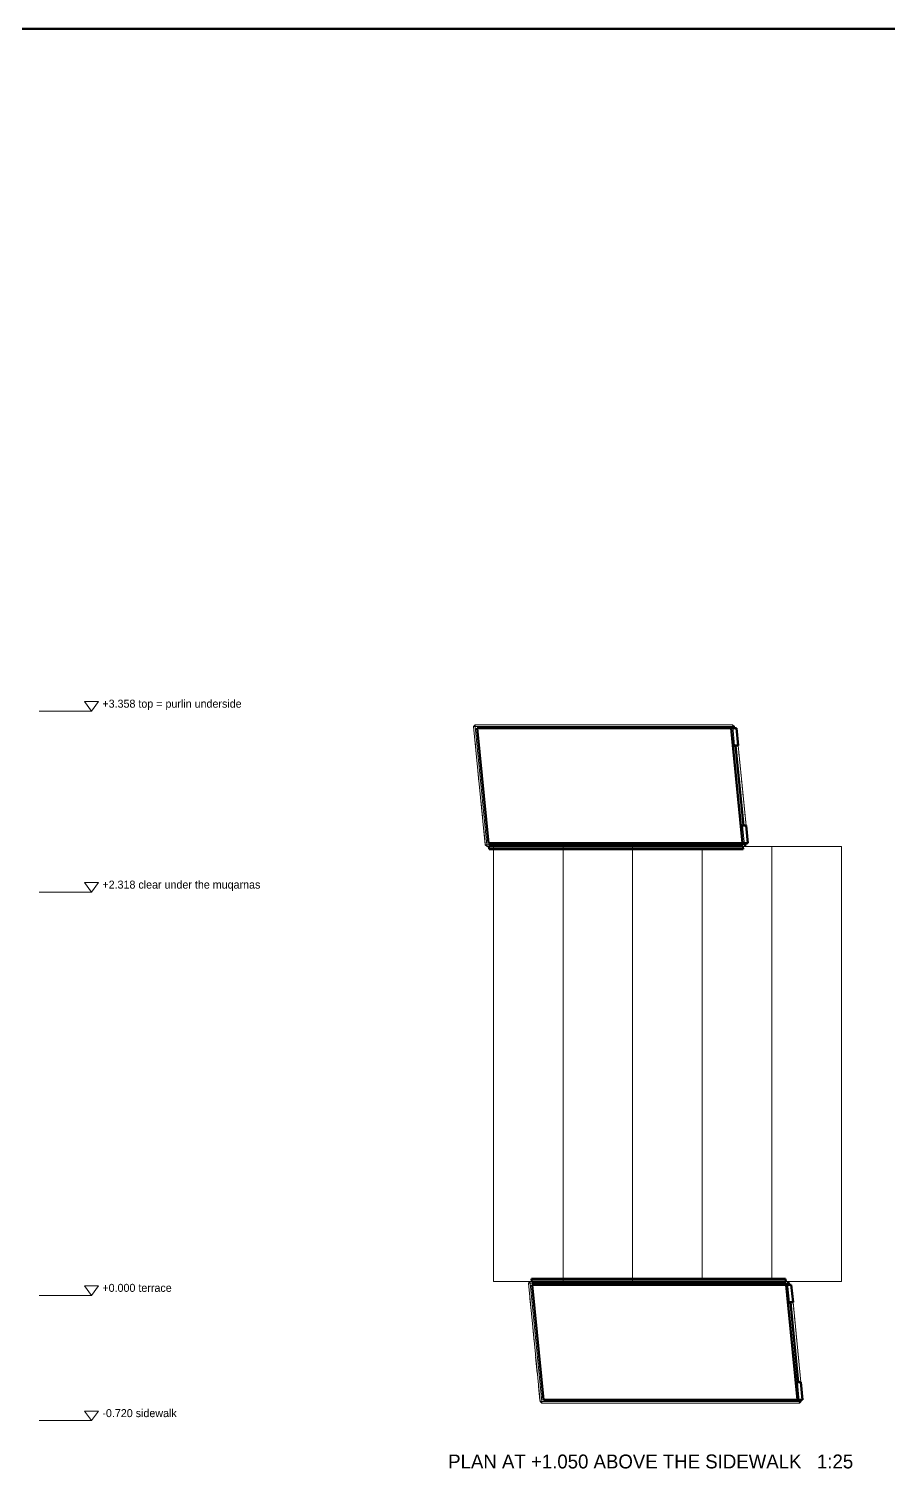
# Model space of a CAD drawing. Header units: metres. Extents: x 10 to 831, y 10 to 584.
# Drawn here: x 263.6 to 461.1, y 252.2 to 584 of the extents above; entities that cross this region are included whole.
import ezdxf

# ---------------------------------------------------------------- set-up
doc = ezdxf.new("R2010")
doc.units = ezdxf.units.M
for name, color, linetype, lineweight in [('CUT', 7, 'Continuous', 50), ('DIM', 1, 'Continuous', 13), ('FRAME', 7, 'Continuous', 50), ('TXT', 7, 'Continuous', 18), ('VIS', 8, 'Continuous', 13)]:
    doc.layers.add(name, color=color, linetype=linetype, lineweight=lineweight)

msp = doc.modelspace()

# ---------------------------------------------------------------- linework, layer by layer
at = {"layer": 'CUT'}
for p, q in [((369.262, 396.8), (366.66, 423.2)), ((366.66, 423.2), (425.06, 423.2)), ((425.06, 423.2), (426.26, 423.2)), ((425.454, 419.2), (425.06, 423.2)), ((425.06, 423.2), (427.662, 396.8)), ((426.26, 423.2), (426.654, 419.2)), ((425.454, 419.2), (426.054, 419.2)), ((427.268, 400.8), (425.454, 419.2)), ((426.654, 419.2), (425.454, 419.2)), ((426.054, 419.2), (427.868, 400.8)), ((427.868, 400.8), (427.268, 400.8)), ((427.268, 400.8), (428.468, 400.8)), ((427.662, 396.8), (427.268, 400.8)), ((428.468, 400.8), (428.862, 396.8)), ((427.662, 396.8), (369.262, 396.8)), ((369.3408, 396), (427.7408, 396)), ((369.4, 395.4), (369.3408, 396)), ((427.8, 395.4), (369.4, 395.4)), ((428.862, 396.8), (427.662, 396.8)), ((427.7408, 396), (427.8, 395.4)), ((379.1388, 296.6), (437.5388, 296.6)), ((379.198, 296), (379.1388, 296.6)), ((437.598, 296), (379.198, 296)), ((437.5388, 296.6), (437.598, 296)), ((381.8788, 268.8), (379.2768, 295.2)), ((379.2768, 295.2), (437.6768, 295.2)), ((437.6768, 295.2), (438.8768, 295.2)), ((438.0712, 291.2), (437.6768, 295.2)), ((437.6768, 295.2), (440.2788, 268.8)), ((438.8768, 295.2), (439.2712, 291.2)), ((438.0712, 291.2), (438.6712, 291.2)), ((439.8848, 272.8), (438.0712, 291.2)), ((439.2712, 291.2), (438.0712, 291.2)), ((438.6712, 291.2), (440.4848, 272.8)), ((440.4848, 272.8), (439.8848, 272.8)), ((439.8848, 272.8), (441.0848, 272.8)), ((440.2788, 268.8), (439.8848, 272.8)), ((441.0848, 272.8), (441.4788, 268.8)), ((440.2788, 268.8), (381.8788, 268.8)), ((441.4788, 268.8), (440.2788, 268.8))]:
    msp.add_line(p, q, dxfattribs=at)
at = {"layer": 'DIM'}
for p, q in [((266, 427.12), (278, 427.12)), ((266, 385.52), (278, 385.52)), ((266, 292.8), (278, 292.8)), ((266, 264), (278, 264))]:
    msp.add_line(p, q, dxfattribs=at)
for points in [[(276.4, 429.32), (279.6, 429.32), (278, 427.12), (276.4, 429.32)], [(276.4, 387.72), (279.6, 387.72), (278, 385.52), (276.4, 387.72)], [(276.4, 295), (279.6, 295), (278, 292.8), (276.4, 295)], [(276.4, 266.2), (279.6, 266.2), (278, 264), (276.4, 266.2)]]:
    msp.add_lwpolyline(points, dxfattribs=at)
at = {"layer": 'FRAME'}
msp.add_lwpolyline([(10, 10), (831, 10), (831, 584), (10, 584), (10, 10)], close=True, dxfattribs=at)
at = {"layer": 'VIS'}
for p, q in [((366.1812, 424), (365.8204, 423.6)), ((365.8204, 423.6), (366.2204, 423.6)), ((365.8204, 423.6), (368.5016, 396.4)), ((366.1812, 424), (366.1908, 423.9)), ((366.2204, 423.6), (366.1812, 424)), ((366.1812, 424), (425.3812, 424)), ((425.3812, 424), (366.1812, 424)), ((366.1812, 424), (366.1812, 424)), ((368.9016, 396.4), (366.2204, 423.6)), ((366.2204, 423.6), (425.4204, 423.6)), ((366.66, 423.2), (425.06, 423.2)), ((369.262, 396.8), (366.66, 423.2)), ((366.66, 423.2), (366.66, 423.2)), ((369.262, 396.8), (366.66, 423.2)), ((366.66, 423.2), (425.06, 423.2)), ((425.06, 423.2), (425.4504, 419.24)), ((425.454, 419.2), (425.06, 423.2)), ((425.06, 423.2), (426.26, 423.2)), ((425.06, 423.2), (425.06, 423.2)), ((425.06, 423.2), (425.06, 423.2)), ((425.06, 423.2), (426.26, 423.2)), ((425.454, 419.2), (425.06, 423.2)), ((425.06, 423.2), (427.662, 396.8)), ((425.3812, 424), (425.4908, 423.9)), ((425.8204, 423.6), (425.3812, 424)), ((425.3812, 424), (425.4204, 423.6)), ((425.3812, 424), (425.3812, 424)), ((425.4204, 423.6), (425.8204, 423.6)), ((425.4204, 423.6), (425.8596, 419.1468)), ((425.8204, 423.6), (425.7204, 423.6)), ((425.8204, 423.6), (425.856, 423.2388)), ((425.8444, 423.3592), (425.8204, 423.6)), ((425.8204, 423.6), (425.8204, 423.6)), ((426.26, 423.2), (426.654, 419.2)), ((426.26, 423.2), (426.26, 423.2)), ((426.26, 423.2), (426.654, 419.2)), ((366.4372, 417.3416), (366.1644, 420.1096)), ((426.654, 419.2), (425.454, 419.2)), ((425.454, 419.2), (425.454, 419.2)), ((425.4776, 418.9612), (425.454, 419.2)), ((425.454, 419.2), (426.654, 419.2)), ((425.454, 419.2), (427.268, 400.8)), ((426.654, 419.2), (425.454, 419.2)), ((425.454, 419.2), (425.454, 419.2)), ((427.268, 400.8), (425.454, 419.2)), ((425.454, 419.2), (426.054, 419.2)), ((425.454, 419.2), (425.454, 419.2)), ((425.454, 419.2), (426.054, 419.2)), ((427.268, 400.8), (425.454, 419.2)), ((426.654, 419.2), (425.454, 419.2)), ((425.5248, 418.4832), (425.5132, 418.6024)), ((426.054, 419.2), (427.868, 400.8)), ((426.054, 419.2), (426.054, 419.2)), ((426.054, 419.2), (427.868, 400.8)), ((426.654, 419.2), (426.666, 419.0804)), ((428.468, 400.8), (426.654, 419.2)), ((426.654, 419.2), (426.654, 419.2)), ((426.654, 419.2), (426.654, 419.2)), ((426.7012, 418.722), (426.7132, 418.6024)), ((426.7484, 418.244), (426.76, 418.1248)), ((425.572, 418.0052), (425.56, 418.1248)), ((425.6192, 417.5272), (425.6072, 417.6468)), ((425.666, 417.0492), (425.6544, 417.1688)), ((425.7368, 416.3324), (425.7252, 416.452)), ((425.784, 415.8544), (425.772, 415.974)), ((425.8312, 415.3764), (425.8192, 415.496)), ((425.878, 414.8988), (425.8664, 415.018)), ((426.7956, 417.766), (426.8072, 417.6468)), ((426.8428, 417.2884), (426.8544, 417.1688)), ((426.8896, 416.8104), (426.9016, 416.6908)), ((426.9368, 416.3324), (426.9484, 416.2128)), ((426.984, 415.8544), (426.9956, 415.7352)), ((427.0548, 415.1376), (427.0664, 415.018)), ((367.078, 410.8424), (366.8288, 413.37)), ((425.9252, 414.4208), (425.9136, 414.5404)), ((425.996, 413.704), (425.984, 413.8232)), ((426.0432, 413.226), (426.0312, 413.3452)), ((426.09, 412.748), (426.0784, 412.8676)), ((426.1372, 412.27), (426.1256, 412.3896)), ((426.1844, 411.7924), (426.1724, 411.9116)), ((427.1016, 414.6596), (427.1136, 414.5404)), ((427.1488, 414.182), (427.1608, 414.0624)), ((427.196, 413.704), (427.2076, 413.5844)), ((427.2432, 413.226), (427.2548, 413.1064)), ((427.29, 412.748), (427.302, 412.6284)), ((427.3372, 412.27), (427.3492, 412.1508)), ((427.408, 411.5532), (427.4196, 411.4336)), ((367.1492, 410.1204), (367.1372, 410.2408)), ((367.2204, 409.398), (367.1848, 409.7592)), ((426.2552, 411.0752), (426.2432, 411.1948)), ((426.302, 410.5972), (426.2904, 410.7168)), ((426.3492, 410.1196), (426.3376, 410.2388)), ((426.3964, 409.6416), (426.3844, 409.7612)), ((426.4436, 409.1636), (426.4316, 409.2832)), ((426.514, 408.4468), (426.4788, 408.8052)), ((427.4552, 411.0752), (427.4668, 410.9556)), ((427.502, 410.5972), (427.514, 410.478)), ((427.5492, 410.1196), (427.5612, 410)), ((427.5964, 409.6416), (427.608, 409.522)), ((427.6436, 409.1636), (427.6552, 409.044)), ((427.6904, 408.6856), (427.7024, 408.566)), ((427.7376, 408.2076), (427.7732, 407.8492)), ((367.8608, 402.8992), (367.4932, 406.63)), ((426.5612, 407.9688), (426.5496, 408.0884)), ((426.6084, 407.4908), (426.5964, 407.6104)), ((426.6556, 407.0132), (426.6436, 407.1324)), ((426.7024, 406.5352), (426.6908, 406.6544)), ((426.7732, 405.818), (426.738, 406.1764)), ((426.8204, 405.3404), (426.8084, 405.4596)), ((426.8676, 404.8624), (426.8556, 404.982)), ((427.8084, 407.4908), (427.82, 407.3716)), ((427.8556, 407.0132), (427.8672, 406.8936)), ((427.9024, 406.5352), (427.9144, 406.4156)), ((427.9496, 406.0572), (427.9616, 405.9376)), ((427.9968, 405.5792), (428.0084, 405.4596)), ((428.044, 405.1012), (428.0556, 404.982)), ((426.8816, 404.72), (426.8932, 404.6)), ((426.9144, 404.3844), (426.9028, 404.504)), ((426.9616, 403.9064), (426.95, 404.026)), ((427.0324, 403.1896), (426.9968, 403.548)), ((427.0472, 403.04), (427.0588, 402.92)), ((427.0792, 402.7116), (427.0676, 402.8312)), ((427.1264, 402.2336), (427.1148, 402.3532)), ((427.1736, 401.756), (427.162, 401.8752)), ((428.0912, 404.6232), (428.1264, 404.2648)), ((428.1616, 403.9064), (428.1736, 403.7868)), ((428.2088, 403.4284), (428.2204, 403.3092)), ((428.256, 402.9508), (428.2676, 402.8312)), ((428.3032, 402.4728), (428.3148, 402.3532)), ((428.35, 401.9948), (428.362, 401.8752)), ((368.478, 396.6408), (368.1576, 399.8904)), ((427.2208, 401.278), (427.2088, 401.3972)), ((427.2128, 401.36), (427.2244, 401.24)), ((427.268, 400.8), (428.468, 400.8)), ((427.268, 400.8), (427.268, 400.8)), ((427.868, 400.8), (427.268, 400.8)), ((427.268, 400.8), (427.268, 400.8)), ((427.268, 400.8), (427.268, 400.8)), ((427.868, 400.8), (427.268, 400.8)), ((427.268, 400.8), (428.468, 400.8)), ((427.662, 396.8), (427.268, 400.8)), ((427.662, 396.8), (427.28, 400.6752)), ((427.2836, 400.64), (427.662, 396.8)), ((427.6744, 400.7328), (428.1016, 396.4)), ((427.868, 400.8), (427.868, 400.8)), ((428.468, 400.8), (428.348, 400.8)), ((428.3972, 401.5168), (428.4088, 401.3972)), ((428.4444, 401.0388), (428.468, 400.8)), ((428.468, 400.8), (428.862, 396.8)), ((428.468, 400.8), (428.468, 400.8)), ((428.468, 400.8), (428.468, 400.8)), ((428.468, 400.8), (428.862, 396.8)), ((368.9016, 396.4), (368.5016, 396.4)), ((368.5016, 396.4), (368.9412, 396)), ((368.5016, 396.4), (368.5016, 396.4)), ((368.9412, 396), (368.9016, 396.4)), ((428.1016, 396.4), (368.9016, 396.4)), ((368.9412, 396), (428.1408, 396)), ((369.262, 396.8), (369.262, 396.8)), ((427.662, 396.8), (369.262, 396.8)), ((427.662, 396.8), (369.262, 396.8)), ((369.4, 395.4), (369.3408, 396)), ((369.3408, 396), (427.7408, 396)), ((369.3408, 396), (369.3408, 396)), ((369.3408, 396), (427.7408, 396)), ((369.4, 395.4), (369.3408, 396)), ((427.8, 395.4), (369.4, 395.4)), ((369.4, 395.4), (369.4, 395.4)), ((427.8, 395.4), (369.4, 395.4)), ((370.396, 396), (370.396, 296)), ((386.396, 396), (370.396, 396)), ((370.396, 396), (370.396, 396)), ((386.396, 396), (386.396, 296)), ((402.396, 396), (386.396, 396)), ((386.396, 396), (386.396, 396)), ((386.396, 296), (386.396, 396)), ((386.396, 396), (386.396, 396)), ((402.396, 396), (402.396, 395.88)), ((418.396, 396), (402.396, 396)), ((402.396, 296), (402.396, 396)), ((402.396, 396), (402.396, 396)), ((402.396, 395.2788), (402.396, 296.6008)), ((418.396, 296.7212), (418.396, 395.3992)), ((418.396, 395.2788), (418.396, 296.6008)), ((428.862, 396.8), (427.662, 396.8)), ((427.662, 396.8), (427.662, 396.8)), ((427.662, 396.8), (427.662, 396.8)), ((428.862, 396.8), (427.662, 396.8)), ((427.7408, 396), (427.8, 395.4)), ((427.7408, 396), (427.7408, 396)), ((427.7408, 396), (427.8, 395.4)), ((427.8, 395.4), (427.8, 395.4)), ((428.1016, 396.4), (428.1408, 396)), ((428.5016, 396.4), (428.1016, 396.4)), ((428.1408, 396), (428.5016, 396.4)), ((428.1408, 396), (428.1408, 396)), ((434.396, 396), (428.214, 396)), ((428.3352, 396), (434.396, 396)), ((428.5016, 396.4), (428.4116, 396.3)), ((428.5016, 396.4), (428.466, 396.7612)), ((428.5016, 396.4), (428.5016, 396.4)), ((428.862, 396.8), (428.862, 396.8)), ((434.396, 396), (450.396, 396)), ((434.396, 396), (434.396, 296.6008)), ((450.396, 396), (434.396, 396)), ((434.396, 396), (434.396, 396)), ((434.396, 396), (434.396, 395.88)), ((434.396, 296.7212), (434.396, 396)), ((434.396, 396), (434.396, 396)), ((450.396, 396), (450.396, 296)), ((450.396, 296), (450.396, 396)), ((450.396, 396), (450.396, 396)), ((370.396, 296), (386.396, 296)), ((370.396, 296), (370.396, 296)), ((378.798, 296), (378.4372, 295.6)), ((378.4372, 295.6), (378.8372, 295.6)), ((378.4372, 295.6), (381.1184, 268.4)), ((378.798, 296), (378.8076, 295.9)), ((378.8372, 295.6), (378.798, 296)), ((378.798, 296), (379.1588, 296)), ((379.0384, 296), (378.798, 296)), ((378.798, 296), (378.798, 296)), ((381.5184, 268.4), (378.8372, 295.6)), ((378.8372, 295.6), (438.0372, 295.6)), ((379.198, 296), (379.1388, 296.6)), ((379.1388, 296.6), (437.5388, 296.6)), ((379.1388, 296.6), (379.1388, 296.6)), ((379.1388, 296.6), (437.5388, 296.6)), ((379.198, 296), (379.1388, 296.6)), ((437.598, 296), (379.198, 296)), ((379.198, 296), (379.198, 296)), ((437.598, 296), (379.198, 296)), ((386.396, 296), (402.396, 296)), ((386.396, 296), (386.396, 296)), ((437.5388, 296.6), (437.598, 296)), ((437.5388, 296.6), (437.5388, 296.6)), ((437.5388, 296.6), (437.598, 296)), ((437.598, 296), (437.598, 296)), ((437.998, 296), (437.6368, 296)), ((437.7572, 296), (437.998, 296)), ((437.79, 296), (450.396, 296)), ((437.998, 296), (438.1076, 295.9)), ((438.4372, 295.6), (437.998, 296)), ((437.998, 296), (438.0372, 295.6)), ((437.998, 296), (437.998, 296)), ((438.0372, 295.6), (438.4372, 295.6)), ((438.0372, 295.6), (438.4764, 291.1468)), ((438.4372, 295.6), (438.3372, 295.6)), ((438.4372, 295.6), (438.4728, 295.2388)), ((438.4612, 295.3592), (438.4372, 295.6)), ((438.4372, 295.6), (438.4372, 295.6)), ((450.396, 296), (450.2748, 296)), ((450.396, 296), (450.396, 296)), ((379.054, 289.3416), (378.7812, 292.1096)), ((379.2768, 295.2), (437.6768, 295.2)), ((381.8788, 268.8), (379.2768, 295.2)), ((379.2768, 295.2), (379.2768, 295.2)), ((381.8788, 268.8), (379.2768, 295.2)), ((379.2768, 295.2), (437.6768, 295.2)), ((437.6768, 295.2), (440.2788, 268.8)), ((438.0712, 291.2), (437.6768, 295.2)), ((437.6768, 295.2), (438.8768, 295.2)), ((437.6768, 295.2), (437.6768, 295.2)), ((437.6768, 295.2), (437.6768, 295.2)), ((437.6768, 295.2), (438.8768, 295.2)), ((438.0712, 291.2), (437.6768, 295.2)), ((437.6768, 295.2), (440.2788, 268.8)), ((438.8768, 295.2), (439.2712, 291.2)), ((438.8768, 295.2), (438.8768, 295.2)), ((438.8768, 295.2), (439.2712, 291.2)), ((439.2712, 291.2), (438.0712, 291.2)), ((438.0712, 291.2), (438.0712, 291.2)), ((438.0944, 290.9612), (438.0712, 291.2)), ((438.0712, 291.2), (439.2712, 291.2)), ((438.0712, 291.2), (439.8848, 272.8)), ((439.2712, 291.2), (438.0712, 291.2)), ((438.0712, 291.2), (438.0712, 291.2)), ((439.8848, 272.8), (438.0712, 291.2)), ((438.0712, 291.2), (438.6712, 291.2)), ((438.0712, 291.2), (438.0712, 291.2)), ((438.0712, 291.2), (438.6712, 291.2)), ((439.8848, 272.8), (438.0712, 291.2)), ((439.2712, 291.2), (438.0712, 291.2)), ((438.1416, 290.4832), (438.13, 290.6024)), ((438.1888, 290.0052), (438.1772, 290.1248)), ((438.236, 289.5272), (438.224, 289.6468)), ((438.2832, 289.0492), (438.2712, 289.1688)), ((438.6712, 291.2), (440.4848, 272.8)), ((438.6712, 291.2), (438.6712, 291.2)), ((438.6712, 291.2), (440.4848, 272.8)), ((439.2712, 291.2), (439.2828, 291.0804)), ((441.0848, 272.8), (439.2712, 291.2)), ((439.2712, 291.2), (439.2712, 291.2)), ((439.2712, 291.2), (439.2712, 291.2)), ((439.318, 290.722), (439.33, 290.6024)), ((439.3652, 290.244), (439.3772, 290.1248)), ((439.4124, 289.7664), (439.424, 289.6468)), ((439.4596, 289.2884), (439.4712, 289.1688)), ((439.5064, 288.8104), (439.542, 288.452)), ((438.3536, 288.3324), (438.342, 288.452)), ((438.4008, 287.8544), (438.3892, 287.974)), ((438.448, 287.3764), (438.436, 287.496)), ((438.4948, 286.8988), (438.4832, 287.018)), ((438.542, 286.4208), (438.5304, 286.5404)), ((438.6128, 285.704), (438.5776, 286.0624)), ((439.5772, 288.0936), (439.5892, 287.974)), ((439.6244, 287.6156), (439.636, 287.496)), ((439.6716, 287.1376), (439.6832, 287.018)), ((439.7184, 286.6596), (439.7304, 286.5404)), ((439.7656, 286.1816), (439.7776, 286.0624)), ((439.8364, 285.4648), (439.848, 285.3456)), ((379.766, 282.1204), (379.4456, 285.37)), ((438.66, 285.226), (438.648, 285.3456)), ((438.7068, 284.748), (438.6952, 284.8676)), ((438.754, 284.27), (438.7424, 284.3896)), ((438.8012, 283.792), (438.7896, 283.9116)), ((438.872, 283.0752), (438.86, 283.1948)), ((438.9188, 282.5972), (438.9072, 282.7168)), ((438.966, 282.1196), (438.9544, 282.2388)), ((439.8836, 284.9868), (439.8952, 284.8676)), ((439.9304, 284.5092), (439.9424, 284.3896)), ((439.9776, 284.0312), (439.9896, 283.9116)), ((440.0248, 283.5532), (440.06, 283.1948)), ((440.0956, 282.8364), (440.1072, 282.7168)), ((440.1424, 282.3584), (440.1544, 282.2388)), ((439.0132, 281.6416), (439.0012, 281.7612)), ((439.0604, 281.1636), (439.0484, 281.2832)), ((439.1308, 280.4468), (439.0956, 280.8052)), ((439.178, 279.9688), (439.1664, 280.0884)), ((439.2252, 279.4908), (439.2136, 279.6104)), ((439.2724, 279.0128), (439.2604, 279.1324)), ((440.1896, 281.8804), (440.2012, 281.7612)), ((440.2368, 281.4024), (440.2484, 281.2832)), ((440.284, 280.9248), (440.2956, 280.8052)), ((440.3544, 280.2076), (440.3664, 280.0884)), ((440.4016, 279.73), (440.4136, 279.6104)), ((440.4488, 279.252), (440.4604, 279.1324)), ((440.496, 278.774), (440.5076, 278.6544)), ((380.4776, 274.8992), (380.11, 278.63)), ((439.3192, 278.5352), (439.3076, 278.6544)), ((439.39, 277.818), (439.3784, 277.9376)), ((439.4372, 277.3404), (439.4252, 277.4596)), ((439.4844, 276.8624), (439.4724, 276.9816)), ((439.5312, 276.3844), (439.5196, 276.504)), ((439.5784, 275.9064), (439.5668, 276.026)), ((439.6492, 275.1896), (439.614, 275.548)), ((440.5428, 278.296), (440.5784, 277.9376)), ((440.6136, 277.5792), (440.6252, 277.4596)), ((440.6608, 277.1012), (440.6724, 276.9816)), ((440.708, 276.6232), (440.7196, 276.504)), ((440.7548, 276.1456), (440.7668, 276.026)), ((440.802, 275.6676), (440.8136, 275.548)), ((439.6964, 274.7116), (439.6844, 274.8312)), ((439.7432, 274.2336), (439.7316, 274.3532)), ((439.7904, 273.756), (439.7788, 273.8752)), ((439.8376, 273.278), (439.8256, 273.3972)), ((439.8848, 272.8), (441.0848, 272.8)), ((439.8848, 272.8), (439.8848, 272.8)), ((440.4848, 272.8), (439.8848, 272.8)), ((439.8848, 272.8), (439.8848, 272.8)), ((439.8848, 272.8), (439.8848, 272.8)), ((440.4848, 272.8), (439.8848, 272.8)), ((439.8848, 272.8), (441.0848, 272.8)), ((440.2788, 268.8), (439.8848, 272.8)), ((440.2788, 268.8), (439.8972, 272.6748)), ((440.2912, 272.7328), (440.7184, 268.4)), ((440.4848, 272.8), (440.4848, 272.8)), ((440.8728, 274.9508), (440.8844, 274.8312)), ((440.92, 274.4728), (440.9316, 274.3532)), ((441.0848, 272.8), (440.9348, 272.8)), ((440.9668, 273.9948), (440.9788, 273.8752)), ((441.014, 273.5168), (441.0256, 273.3972)), ((441.0612, 273.0388), (441.0848, 272.8)), ((441.0848, 272.8), (441.4788, 268.8)), ((441.0848, 272.8), (441.0848, 272.8)), ((441.0848, 272.8), (441.0848, 272.8)), ((441.0848, 272.8), (441.4788, 268.8)), ((381.0948, 268.6408), (380.7744, 271.8904)), ((381.8788, 268.8), (381.8788, 268.8)), ((440.2788, 268.8), (381.8788, 268.8)), ((440.2788, 268.8), (381.8788, 268.8)), ((441.4788, 268.8), (440.2788, 268.8)), ((440.2788, 268.8), (440.2788, 268.8)), ((440.2788, 268.8), (440.2788, 268.8)), ((441.4788, 268.8), (440.2788, 268.8)), ((441.4788, 268.8), (441.4788, 268.8)), ((381.5184, 268.4), (381.1184, 268.4)), ((381.1184, 268.4), (381.558, 268)), ((381.1184, 268.4), (381.1184, 268.4)), ((381.558, 268), (381.5184, 268.4)), ((440.7184, 268.4), (381.5184, 268.4)), ((381.558, 268), (440.7576, 268)), ((440.7184, 268.4), (440.7576, 268)), ((441.1184, 268.4), (440.7184, 268.4)), ((440.7576, 268), (441.1184, 268.4)), ((440.7576, 268), (440.7576, 268)), ((441.1184, 268.4), (441.0284, 268.3)), ((441.1184, 268.4), (441.0828, 268.7612)), ((441.1184, 268.4), (441.1184, 268.4))]:
    msp.add_line(p, q, dxfattribs=at)

# ---------------------------------------------------------------- texts
at = {"layer": 'DIM'}
for s, p in [('+3.358 top = purlin underside', (280.5, 427.92)), ('+2.318 clear under the muqarnas', (280.5, 386.32)), ('+0.000 terrace', (280.5, 293.6)), ('-0.720 sidewalk', (280.5, 264.8))]:
    msp.add_text(s, height=1.84, dxfattribs=at).set_placement(p)
at = {"layer": 'TXT'}
msp.add_text('PLAN AT +1.050 ABOVE THE SIDEWALK   1:25', height=3.2, dxfattribs=at).set_placement((360, 253))

doc.saveas('drawing.dxf')
